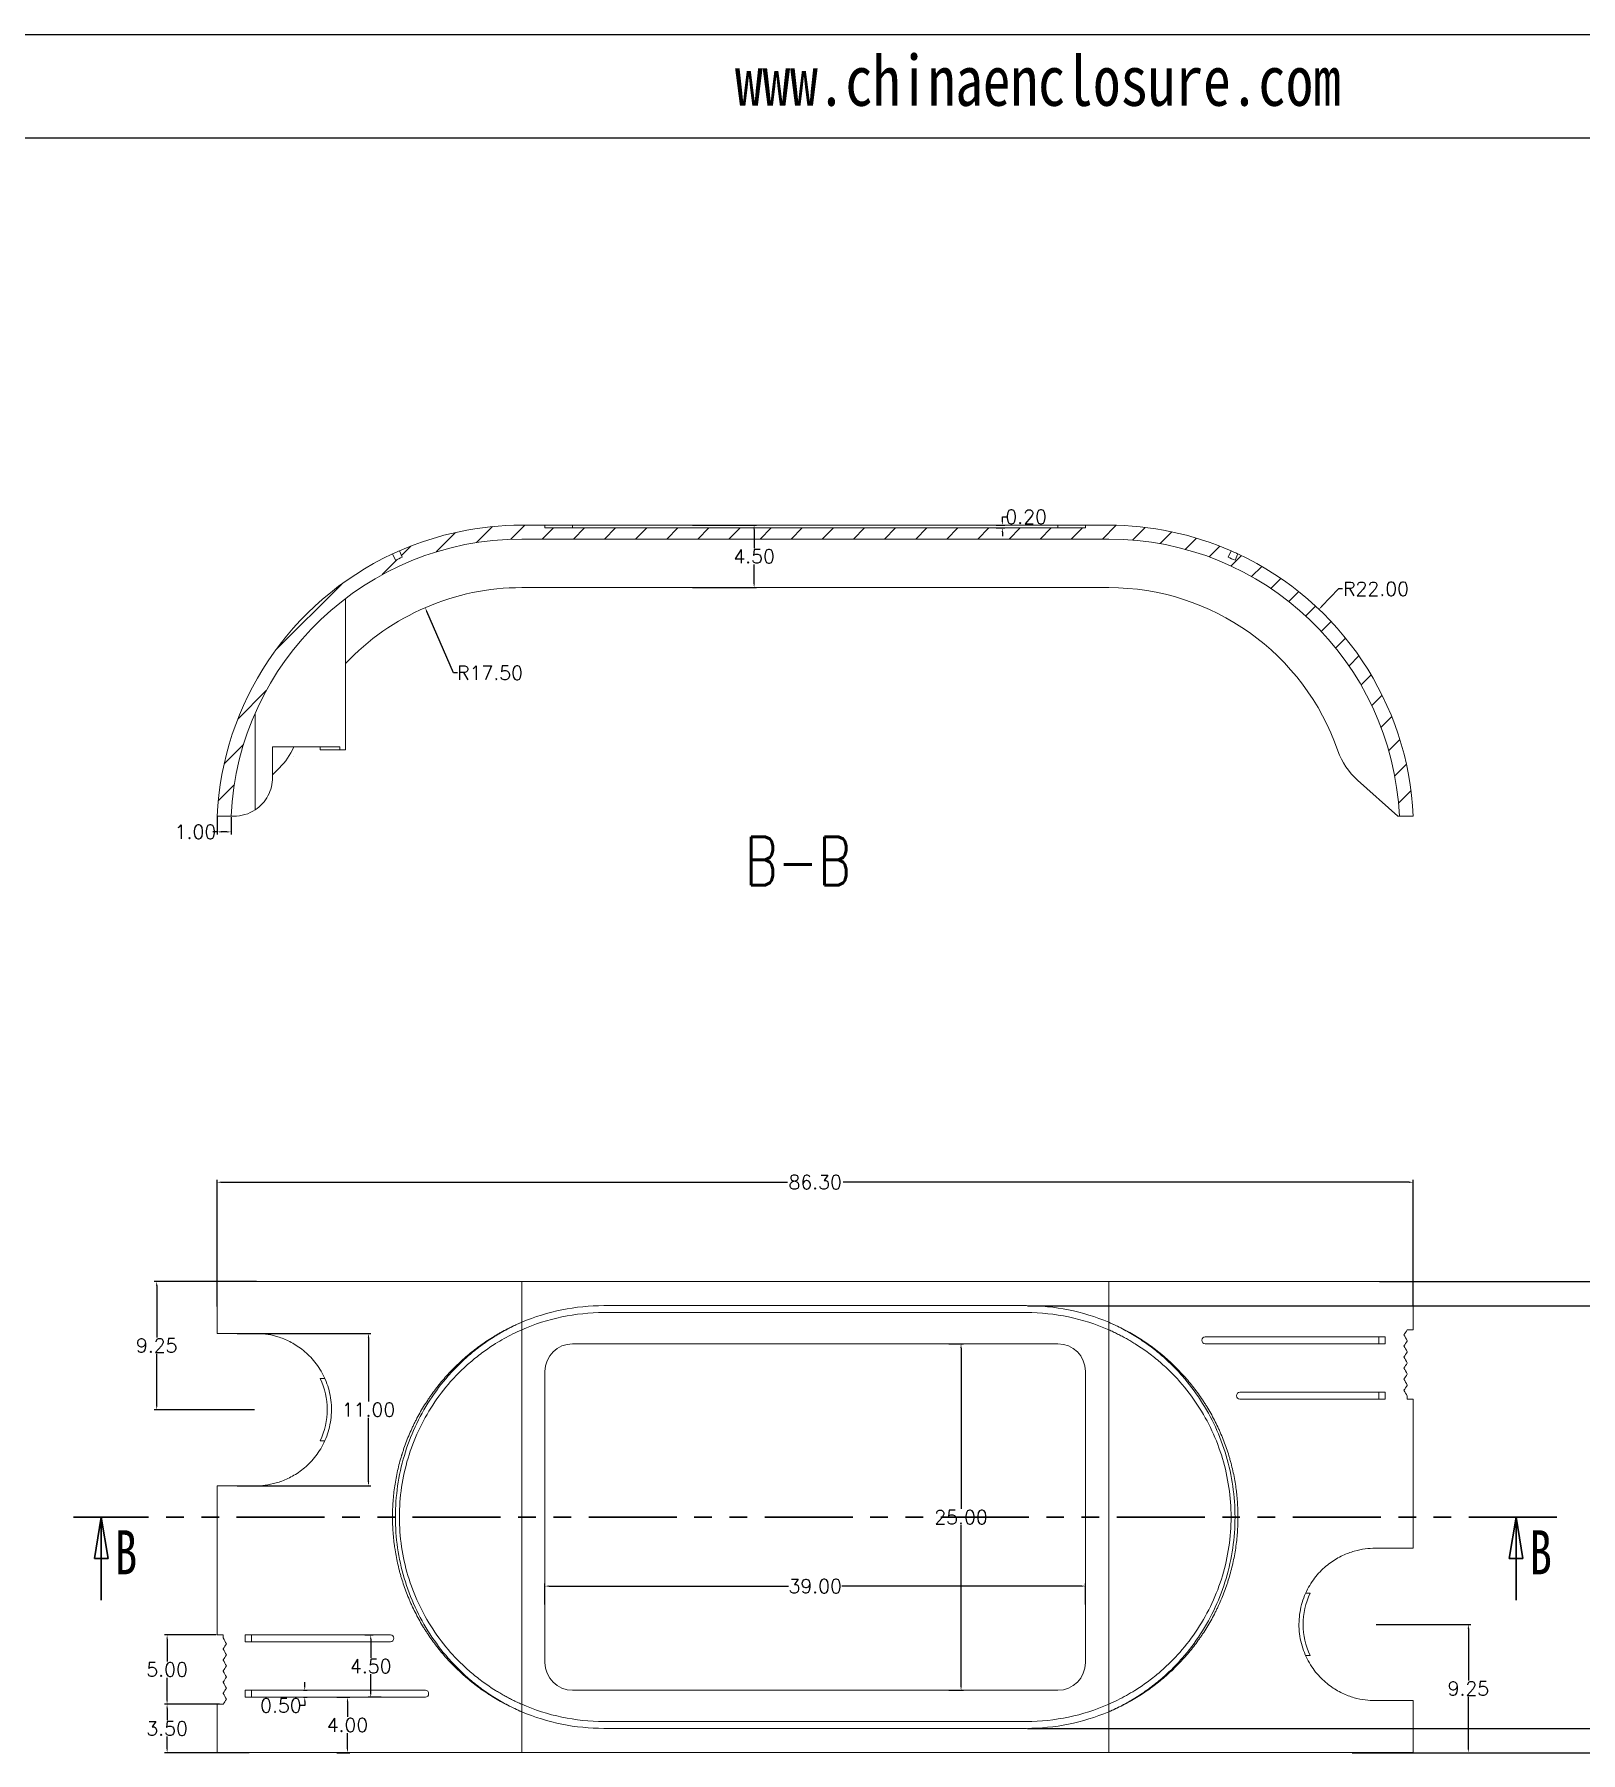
# Model space of a CAD drawing. Header units: inches. Extents: x 2759 to 3735, y 573 to 887.
# Drawn here: x 2870 to 2981.5, y 762.6 to 886.5 of the extents above; entities that cross this region are included whole.
import ezdxf

# ---------------------------------------------------------------- set-up
doc = ezdxf.new("R2010")
doc.units = ezdxf.units.IN
doc.linetypes.add('PHANTOM', pattern=[12.7, 6.35, -1.27, 1.27, -1.27, 1.27, -1.27])
doc.layers.add('文字', color=81, linetype='Continuous')
doc.styles.add('SLDTEXTSTYLE0', font='TXT', dxfattribs={"width": 0.75})
doc.styles.add('SLDTEXTSTYLE3', font='TXT', dxfattribs={"width": 0.75, "bigfont": 'bigfont'})
doc.styles.get("Standard").update_dxf_attribs({"font": 'txt', "bigfont": 'gbcbig.shx'})
doc.styles.add('宋体', font='', dxfattribs={"width": 0.8, "height": 3.5})
doc.styles.get('宋体').set_extended_font_data('SimSun')
doc.dimstyles.new('1.5', dxfattribs={"dimtxt": 1, "dimasz": 0.3, "dimexe": 0.18, "dimexo": 0.0625, "dimgap": 0.09, "dimtad": 0, "dimtih": 1, "dimtoh": 1, "dimzin": 0, "dimdsep": 46, "dimtxsty": 'Standard', "dimcen": 0, "dimadec": 0, "dimazin": 2, "dimtfac": 1, "dimtofl": 0, "dimtmove": 0, "dimatfit": 3, "dimfxl": 1, "dimtolj": 1, "dimtzin": 0, "dimarcsym": 0})

# ---------------------------------------------------------------- blocks, each defined once
blk = doc.blocks.new('_CLOSED')
at = {"color": 0, "linetype": 'ByBlock', "lineweight": -2}
for p, q in [((-1, 0.166667), (0, 0)), ((-1, 0.166667), (-1, -0.166667)), ((0, 0), (-1, -0.166667)), ((0, 0), (-1, 0))]:
    blk.add_line(p, q, dxfattribs=at)
blk = doc.blocks.new('*D190')
at = {"color": 0, "lineweight": -2}
for p, q in [((2883.15, 794.75), (2883.15, 803.9)), ((2883.45, 803.72), (2924.29, 803.72)), ((2969.15, 803.72), (2928.31, 803.72)), ((2969.45, 794.75), (2969.45, 803.9))]:
    blk.add_line(p, q, dxfattribs=at)
at = {"color": 0}
for points in [[(2883.45, 803.77), (2883.45, 803.67), (2883.15, 803.72)], [(2969.15, 803.77), (2969.15, 803.67), (2969.45, 803.72)]]:
    blk.add_solid(points, dxfattribs=at)
at = {"layer": 'Defpoints', "color": 0}
for p in [(2969.45, 803.72), (2883.15, 794.69), (2969.45, 794.69)]:
    blk.add_point(p, dxfattribs=at)
at = {"color": 0, "insert": (2926.3, 803.72), "char_height": 1, "attachment_point": 5}
blk.add_mtext('\\A1;86.30', dxfattribs=at)
blk = doc.blocks.new('*D191')
at = {"color": 0, "lineweight": -2}
for p, q in [((2967.01, 796.56), (2989.74, 796.56)), ((2989.56, 796.26), (2989.56, 781.95)), ((2989.56, 762.86), (2989.56, 780.77)), ((2967.01, 762.56), (2989.74, 762.56))]:
    blk.add_line(p, q, dxfattribs=at)
at = {"color": 0}
for points in [[(2989.51, 796.26), (2989.61, 796.26), (2989.56, 796.56)], [(2989.51, 762.86), (2989.61, 762.86), (2989.56, 762.56)]]:
    blk.add_solid(points, dxfattribs=at)
at = {"layer": 'Defpoints', "color": 0}
for p in [(2966.95, 796.56), (2966.95, 762.56), (2989.56, 762.56)]:
    blk.add_point(p, dxfattribs=at)
at = {"color": 0, "insert": (2989.56, 781.36), "char_height": 1, "attachment_point": 5}
blk.add_mtext('\\A1;34.00', dxfattribs=at)
blk = doc.blocks.new('*D192')
at = {"color": 0, "lineweight": -2}
for p, q in [((2883.09, 766.06), (2879.36, 766.06)), ((2879.54, 765.76), (2879.54, 764.9)), ((2879.54, 762.86), (2879.54, 763.72)), ((2885.47, 762.56), (2879.36, 762.56))]:
    blk.add_line(p, q, dxfattribs=at)
at = {"color": 0}
for points in [[(2879.49, 765.76), (2879.59, 765.76), (2879.54, 766.06)], [(2879.49, 762.86), (2879.59, 762.86), (2879.54, 762.56)]]:
    blk.add_solid(points, dxfattribs=at)
at = {"layer": 'Defpoints', "color": 0}
for p in [(2879.54, 766.06), (2883.15, 766.06), (2885.53, 762.56)]:
    blk.add_point(p, dxfattribs=at)
at = {"color": 0, "insert": (2879.54, 764.31), "char_height": 1, "attachment_point": 5}
blk.add_mtext('\\A1;3.50', dxfattribs=at)
blk = doc.blocks.new('*D193')
at = {"color": 0, "lineweight": -2}
for p, q in [((2883.09, 771.06), (2879.36, 771.06)), ((2879.54, 770.76), (2879.54, 769.15)), ((2879.54, 766.36), (2879.54, 767.97)), ((2883.31, 766.06), (2879.36, 766.06))]:
    blk.add_line(p, q, dxfattribs=at)
at = {"color": 0}
for points in [[(2879.49, 770.76), (2879.59, 770.76), (2879.54, 771.06)], [(2879.49, 766.36), (2879.59, 766.36), (2879.54, 766.06)]]:
    blk.add_solid(points, dxfattribs=at)
at = {"layer": 'Defpoints', "color": 0}
for p in [(2879.54, 771.06), (2883.15, 771.06), (2883.37, 766.06)]:
    blk.add_point(p, dxfattribs=at)
at = {"color": 0, "insert": (2879.54, 768.56), "char_height": 1, "attachment_point": 5}
blk.add_mtext('\\A1;5.00', dxfattribs=at)
blk = doc.blocks.new('*D194')
at = {"color": 0, "lineweight": -2}
for p, q in [((2891.78, 766.56), (2892.73, 766.56)), ((2892.55, 766.26), (2892.55, 765.15)), ((2892.55, 762.86), (2892.55, 763.97)), ((2891.78, 762.56), (2892.73, 762.56))]:
    blk.add_line(p, q, dxfattribs=at)
at = {"color": 0}
for points in [[(2892.5, 766.26), (2892.6, 766.26), (2892.55, 766.56)], [(2892.5, 762.86), (2892.6, 762.86), (2892.55, 762.56)]]:
    blk.add_solid(points, dxfattribs=at)
at = {"layer": 'Defpoints', "color": 0}
for p in [(2891.72, 766.56), (2892.55, 766.56), (2891.72, 762.56)]:
    blk.add_point(p, dxfattribs=at)
at = {"color": 0, "insert": (2892.55, 764.56), "char_height": 1, "attachment_point": 5}
blk.add_mtext('\\A1;4.00', dxfattribs=at)
blk = doc.blocks.new('*D196')
at = {"color": 0, "lineweight": -2}
for p, q in [((2889.47, 767.36), (2889.47, 767.66)), ((2889.38, 767.06), (2889.65, 767.06)), ((2889.38, 766.56), (2889.65, 766.56)), ((2889.47, 766.26), (2889.47, 765.96)), ((2889.47, 765.96), (2889.17, 765.96))]:
    blk.add_line(p, q, dxfattribs=at)
at = {"color": 0}
for points in [[(2889.42, 767.36), (2889.52, 767.36), (2889.47, 767.06)], [(2889.42, 766.26), (2889.52, 766.26), (2889.47, 766.56)]]:
    blk.add_solid(points, dxfattribs=at)
at = {"layer": 'Defpoints', "color": 0}
for p in [(2889.31, 767.06), (2889.31, 766.56), (2889.47, 766.56)]:
    blk.add_point(p, dxfattribs=at)
at = {"color": 0, "insert": (2887.75, 765.96), "char_height": 1, "attachment_point": 5}
blk.add_mtext('\\A1;0.50', dxfattribs=at)
blk = doc.blocks.new('*D197')
at = {"color": 0, "lineweight": -2}
for p, q in [((2893.8, 771.06), (2894.41, 771.06)), ((2894.23, 770.76), (2894.23, 769.4)), ((2894.23, 766.86), (2894.23, 768.22)), ((2894.99, 766.56), (2894.05, 766.56))]:
    blk.add_line(p, q, dxfattribs=at)
at = {"color": 0}
for points in [[(2894.18, 770.76), (2894.28, 770.76), (2894.23, 771.06)], [(2894.18, 766.86), (2894.28, 766.86), (2894.23, 766.56)]]:
    blk.add_solid(points, dxfattribs=at)
at = {"layer": 'Defpoints', "color": 0}
for p in [(2893.74, 771.06), (2894.23, 771.06), (2895.05, 766.56)]:
    blk.add_point(p, dxfattribs=at)
at = {"color": 0, "insert": (2894.23, 768.81), "char_height": 1, "attachment_point": 5}
blk.add_mtext('\\A1;4.50', dxfattribs=at)
blk = doc.blocks.new('*D198')
at = {"color": 0, "lineweight": -2}
for p, q in [((2906.8, 773.25), (2906.8, 774.76)), ((2907.1, 774.58), (2924.38, 774.58)), ((2945.5, 774.58), (2928.22, 774.58)), ((2945.8, 773.25), (2945.8, 774.76))]:
    blk.add_line(p, q, dxfattribs=at)
at = {"color": 0}
for points in [[(2907.1, 774.63), (2907.1, 774.53), (2906.8, 774.58)], [(2945.5, 774.63), (2945.5, 774.53), (2945.8, 774.58)]]:
    blk.add_solid(points, dxfattribs=at)
at = {"layer": 'Defpoints', "color": 0}
for p in [(2945.8, 774.58), (2906.8, 773.19), (2945.8, 773.19)]:
    blk.add_point(p, dxfattribs=at)
at = {"color": 0, "insert": (2926.3, 774.58), "char_height": 1, "attachment_point": 5}
blk.add_mtext('\\A1;39.00', dxfattribs=at)
blk = doc.blocks.new('*D199')
at = {"color": 0, "lineweight": -2}
for p, q in [((2935.94, 792.06), (2937, 792.06)), ((2936.82, 791.76), (2936.82, 780.15)), ((2936.82, 767.36), (2936.82, 778.97)), ((2935.94, 767.06), (2937, 767.06))]:
    blk.add_line(p, q, dxfattribs=at)
at = {"color": 0}
for points in [[(2936.77, 791.76), (2936.87, 791.76), (2936.82, 792.06)], [(2936.77, 767.36), (2936.87, 767.36), (2936.82, 767.06)]]:
    blk.add_solid(points, dxfattribs=at)
at = {"layer": 'Defpoints', "color": 0}
for p in [(2935.88, 792.06), (2936.82, 792.06), (2935.88, 767.06)]:
    blk.add_point(p, dxfattribs=at)
at = {"color": 0, "insert": (2936.82, 779.56), "char_height": 1, "attachment_point": 5}
blk.add_mtext('\\A1;25.00', dxfattribs=at)
blk = doc.blocks.new('*D201')
at = {"color": 0, "lineweight": -2}
for p, q in [((2885.98, 796.56), (2878.61, 796.56)), ((2878.79, 796.26), (2878.79, 792.53)), ((2878.79, 787.61), (2878.79, 791.35)), ((2885.84, 787.31), (2878.61, 787.31))]:
    blk.add_line(p, q, dxfattribs=at)
at = {"color": 0}
for points in [[(2878.74, 796.26), (2878.84, 796.26), (2878.79, 796.56)], [(2878.74, 787.61), (2878.84, 787.61), (2878.79, 787.31)]]:
    blk.add_solid(points, dxfattribs=at)
at = {"layer": 'Defpoints', "color": 0}
for p in [(2886.04, 796.56), (2878.79, 787.31), (2885.9, 787.31)]:
    blk.add_point(p, dxfattribs=at)
at = {"color": 0, "insert": (2878.79, 791.94), "char_height": 1, "attachment_point": 5}
blk.add_mtext('\\A1;9.25', dxfattribs=at)
blk = doc.blocks.new('*D202')
at = {"color": 0, "lineweight": -2}
for p, q in [((2884.59, 792.81), (2894.25, 792.81)), ((2894.07, 792.51), (2894.07, 787.9)), ((2894.07, 782.11), (2894.07, 786.72)), ((2884.59, 781.81), (2894.25, 781.81))]:
    blk.add_line(p, q, dxfattribs=at)
at = {"color": 0}
for points in [[(2894.02, 792.51), (2894.12, 792.51), (2894.07, 792.81)], [(2894.02, 782.11), (2894.12, 782.11), (2894.07, 781.81)]]:
    blk.add_solid(points, dxfattribs=at)
at = {"layer": 'Defpoints', "color": 0}
for p in [(2884.52, 792.81), (2884.52, 781.81), (2894.07, 781.81)]:
    blk.add_point(p, dxfattribs=at)
at = {"color": 0, "insert": (2894.07, 787.31), "char_height": 1, "attachment_point": 5}
blk.add_mtext('\\A1;11.00', dxfattribs=at)
blk = doc.blocks.new('*D204')
at = {"color": 0, "lineweight": -2}
for p, q in [((2964.04, 846.53), (2962.85, 845.28)), ((2964.34, 846.53), (2964.04, 846.53))]:
    blk.add_line(p, q, dxfattribs=at)
at = {"color": 0}
blk.add_solid([(2962.81, 845.31), (2962.89, 845.24), (2962.64, 845.06)], dxfattribs=at)
at = {"layer": 'Defpoints', "color": 0}
for p in [(2962.64, 845.06), (2947.47, 829.13)]:
    blk.add_point(p, dxfattribs=at)
at = {"color": 0, "insert": (2966.76, 846.53), "char_height": 1, "attachment_point": 5}
blk.add_mtext('\\A1;R22.00', dxfattribs=at)
blk = doc.blocks.new('*D205')
at = {"color": 0, "lineweight": -2}
for p, q in [((2939.36, 851.13), (2939.98, 851.13)), ((2939.36, 850.93), (2939.98, 850.93)), ((2939.8, 851.43), (2939.8, 851.73)), ((2939.8, 851.73), (2940.1, 851.73)), ((2939.8, 850.63), (2939.8, 850.33))]:
    blk.add_line(p, q, dxfattribs=at)
at = {"color": 0}
for points in [[(2939.75, 851.43), (2939.85, 851.43), (2939.8, 851.13)], [(2939.75, 850.63), (2939.85, 850.63), (2939.8, 850.93)]]:
    blk.add_solid(points, dxfattribs=at)
at = {"layer": 'Defpoints', "color": 0}
for p in [(2939.3, 851.13), (2939.3, 850.93), (2939.8, 851.13)]:
    blk.add_point(p, dxfattribs=at)
at = {"color": 0, "insert": (2941.52, 851.73), "char_height": 1, "attachment_point": 5}
blk.add_mtext('\\A1;0.20', dxfattribs=at)
blk = doc.blocks.new('*D206')
at = {"color": 0, "lineweight": -2}
for p, q in [((2900.2, 840.48), (2898.28, 844.9)), ((2900.5, 840.48), (2900.2, 840.48))]:
    blk.add_line(p, q, dxfattribs=at)
at = {"color": 0}
blk.add_solid([(2898.32, 844.92), (2898.23, 844.88), (2898.16, 845.18)], dxfattribs=at)
at = {"layer": 'Defpoints', "color": 0}
for p in [(2898.16, 845.18), (2905.13, 829.13)]:
    blk.add_point(p, dxfattribs=at)
at = {"color": 0, "insert": (2902.84, 840.48), "char_height": 1, "attachment_point": 5}
blk.add_mtext('\\A1;R17.50', dxfattribs=at)
blk = doc.blocks.new('*D207')
at = {"color": 0, "lineweight": -2}
for p, q in [((2917.45, 851.13), (2922.07, 851.13)), ((2921.89, 850.83), (2921.89, 849.47)), ((2921.89, 846.93), (2921.89, 848.29)), ((2917.45, 846.63), (2922.07, 846.63))]:
    blk.add_line(p, q, dxfattribs=at)
at = {"color": 0}
for points in [[(2921.84, 850.83), (2921.94, 850.83), (2921.89, 851.13)], [(2921.84, 846.93), (2921.94, 846.93), (2921.89, 846.63)]]:
    blk.add_solid(points, dxfattribs=at)
at = {"layer": 'Defpoints', "color": 0}
for p in [(2917.39, 851.13), (2917.39, 846.63), (2921.89, 846.63)]:
    blk.add_point(p, dxfattribs=at)
at = {"color": 0, "insert": (2921.89, 848.88), "char_height": 1, "attachment_point": 5}
blk.add_mtext('\\A1;4.50', dxfattribs=at)
blk = doc.blocks.new('*D208')
at = {"color": 0, "lineweight": -2}
for p, q in [((2883.15, 830.11), (2883.15, 828.82)), ((2884.15, 830.06), (2884.15, 828.82)), ((2883.15, 829), (2882.85, 829)), ((2883.85, 829), (2883.45, 829))]:
    blk.add_line(p, q, dxfattribs=at)
at = {"color": 0}
for points in [[(2883.45, 829.05), (2883.45, 828.95), (2883.15, 829)], [(2883.85, 829.05), (2883.85, 828.95), (2884.15, 829)]]:
    blk.add_solid(points, dxfattribs=at)
at = {"layer": 'Defpoints', "color": 0}
for p in [(2883.15, 830.18), (2884.15, 830.13), (2883.15, 829)]:
    blk.add_point(p, dxfattribs=at)
at = {"color": 0, "insert": (2881.59, 829), "char_height": 1, "attachment_point": 5}
blk.add_mtext('\\A1;1.00', dxfattribs=at)
blk = doc.blocks.new('*D214')
at = {"color": 0, "lineweight": -2}
for p, q in [((2966.76, 771.81), (2973.6, 771.81)), ((2973.42, 771.51), (2973.42, 767.78)), ((2973.42, 762.86), (2973.42, 766.6)), ((2965.03, 762.56), (2973.6, 762.56))]:
    blk.add_line(p, q, dxfattribs=at)
at = {"color": 0}
for points in [[(2973.37, 771.51), (2973.47, 771.51), (2973.42, 771.81)], [(2973.37, 762.86), (2973.47, 762.86), (2973.42, 762.56)]]:
    blk.add_solid(points, dxfattribs=at)
at = {"layer": 'Defpoints', "color": 0}
for p in [(2966.7, 771.81), (2973.42, 771.81), (2964.97, 762.56)]:
    blk.add_point(p, dxfattribs=at)
at = {"color": 0, "insert": (2973.42, 767.19), "char_height": 1, "attachment_point": 5}
blk.add_mtext('\\A1;9.25', dxfattribs=at)
blk = doc.blocks.new('*D217')
at = {"color": 0, "lineweight": -2}
for p, q in [((2941.61, 794.81), (2986.01, 794.81)), ((2985.83, 794.51), (2985.83, 780.15)), ((2985.83, 764.61), (2985.83, 778.97)), ((2941.61, 764.31), (2986.01, 764.31))]:
    blk.add_line(p, q, dxfattribs=at)
at = {"color": 0}
for points in [[(2985.78, 794.51), (2985.88, 794.51), (2985.83, 794.81)], [(2985.78, 764.61), (2985.88, 764.61), (2985.83, 764.31)]]:
    blk.add_solid(points, dxfattribs=at)
at = {"layer": 'Defpoints', "color": 0}
for p in [(2941.55, 794.81), (2985.83, 794.81), (2941.55, 764.31)]:
    blk.add_point(p, dxfattribs=at)
at = {"color": 0, "insert": (2985.83, 779.56), "char_height": 1, "attachment_point": 5}
blk.add_mtext('\\A1;30.50', dxfattribs=at)

msp = doc.modelspace()

# ---------------------------------------------------------------- hatches: boundary and pattern name
at = {"linetype": 'Continuous', "lineweight": 0}
h = msp.add_hatch(dxfattribs=at)
h.set_pattern_fill('ANSI31', color=4, scale=0.5, style=0)
edge = h.paths.add_edge_path(flags=0)
edge.add_arc((2905.126, 829.127), 22, 115.08526, 177.39475)
edge.add_line((2883.149, 830.127), (2884.15, 830.127))
edge.add_arc((2905.126, 829.127), 21, 90, 177.2706, ccw=False)
edge.add_line((2905.126, 850.127), (2947.472, 850.127))
edge.add_arc((2947.472, 829.127), 21, 2.7294, 90, ccw=False)
edge.add_line((2968.448, 830.127), (2969.449, 830.127))
edge.add_arc((2947.472, 829.127), 22, 2.60525, 64.91474)
edge.add_line((2956.799, 849.052), (2956.587, 848.6))
edge.add_arc((2947.472, 829.127), 21.5, 64.91474, 66.34433)
edge.add_line((2956.099, 848.821), (2956.299, 849.279))
edge.add_arc((2947.472, 829.127), 22, 66.34433, 90)
edge.add_line((2947.472, 851.127), (2945.799, 851.127))
edge.add_line((2945.799, 851.127), (2945.799, 850.927))
edge.add_line((2945.799, 850.927), (2906.799, 850.927))
edge.add_line((2906.799, 850.927), (2906.799, 851.127))
edge.add_line((2906.799, 851.127), (2905.126, 851.127))
edge.add_arc((2905.126, 829.127), 22, 90, 113.65567)
edge.add_line((2896.299, 849.279), (2896.5, 848.821))
edge.add_arc((2905.126, 829.127), 21.5, 113.65567, 115.08526)
edge.add_line((2896.011, 848.6), (2895.799, 849.052))

# ---------------------------------------------------------------- linework, layer by layer
for p, q in [((2758.545, 886.544), (3202.047, 886.544)), ((2770.021, 879.078), (3194.581, 879.078))]:
    msp.add_line(p, q)
at = {"color": 7, "linetype": 'Continuous', "lineweight": 15}
for p, q in [((2906.799, 851.127), (2905.126, 851.127)), ((2906.799, 850.927), (2906.799, 851.127)), ((2908.799, 851.127), (2906.799, 851.127)), ((2906.799, 850.927), (2945.799, 850.927)), ((2908.799, 850.927), (2908.799, 851.127)), ((2943.799, 851.127), (2908.799, 851.127)), ((2943.799, 850.927), (2943.799, 851.127)), ((2945.799, 851.127), (2943.799, 851.127)), ((2945.799, 851.127), (2945.799, 850.927)), ((2947.472, 851.127), (2945.799, 851.127)), ((2896.299, 849.279), (2896.5, 848.821)), ((2947.472, 850.127), (2905.126, 850.127)), ((2956.099, 848.821), (2956.299, 849.279)), ((2896.011, 848.6), (2895.799, 849.052)), ((2956.799, 849.052), (2956.587, 848.6)), ((2892.399, 834.927), (2892.399, 845.819)), ((2905.126, 846.627), (2947.472, 846.627)), ((2885.899, 830.596), (2885.899, 837.572)), ((2887.149, 835.127), (2891.997, 835.127)), ((2887.149, 835.127), (2887.149, 832.927)), ((2890.587, 835.127), (2890.587, 834.927)), ((2891.997, 834.927), (2890.587, 834.927)), ((2891.997, 835.127), (2891.997, 834.927)), ((2892.399, 834.927), (2891.997, 834.927)), ((2887.149, 833.122), (2887.64, 833.612)), ((2965.411, 832.742), (2968.343, 830.127)), ((2884.15, 830.127), (2883.149, 830.127)), ((2884.349, 830.127), (2884.15, 830.127)), ((2968.343, 830.127), (2968.448, 830.127)), ((2969.449, 830.127), (2968.448, 830.127)), ((2883.149, 796.565), (2883.149, 792.815)), ((2883.149, 796.565), (2905.126, 796.565)), ((2905.126, 796.565), (2905.126, 793.617)), ((2947.472, 796.565), (2905.126, 796.565)), ((2947.472, 793.617), (2947.472, 796.565)), ((2947.472, 796.565), (2969.449, 796.565)), ((2969.449, 793.065), (2969.449, 796.565)), ((2911.049, 794.815), (2941.549, 794.815)), ((2905.126, 793.617), (2905.126, 793.073)), ((2911.049, 794.315), (2941.549, 794.315)), ((2947.472, 793.073), (2947.472, 793.617)), ((2885.899, 792.815), (2883.149, 792.815)), ((2905.126, 793.073), (2905.126, 766.056)), ((2947.472, 766.056), (2947.472, 793.073)), ((2967.419, 792.565), (2954.428, 792.565)), ((2966.965, 792.065), (2966.965, 792.565)), ((2967.419, 792.065), (2967.419, 792.565)), ((2969.449, 793.065), (2969.007, 793.065)), ((2969.007, 792.289), (2969.007, 792.265)), ((2943.799, 792.065), (2908.799, 792.065)), ((2967.419, 792.065), (2954.428, 792.065)), ((2969.007, 791.489), (2969.007, 791.465)), ((2906.799, 790.065), (2906.799, 769.065)), ((2945.799, 769.065), (2945.799, 790.065)), ((2969.007, 790.689), (2969.007, 790.665)), ((2969.007, 789.889), (2969.007, 789.865)), ((2890.587, 789.565), (2890.918, 789.565)), ((2967.419, 788.565), (2956.931, 788.565)), ((2966.965, 788.065), (2966.965, 788.565)), ((2967.419, 788.065), (2967.419, 788.565)), ((2969.007, 789.089), (2969.007, 789.065)), ((2967.419, 788.065), (2956.931, 788.065)), ((2969.007, 788.289), (2969.007, 788.065)), ((2969.007, 788.065), (2969.449, 788.065)), ((2969.449, 777.315), (2969.449, 788.065)), ((2890.918, 785.065), (2890.587, 785.065)), ((2883.149, 781.815), (2883.149, 771.065)), ((2883.149, 781.815), (2885.899, 781.815)), ((2969.449, 777.315), (2966.699, 777.315)), ((2961.681, 774.065), (2962.011, 774.065)), ((2883.592, 771.065), (2883.149, 771.065)), ((2883.592, 770.84), (2883.592, 771.065)), ((2883.592, 770.04), (2883.592, 770.065)), ((2885.18, 771.065), (2895.668, 771.065)), ((2885.18, 771.065), (2885.18, 770.565)), ((2885.18, 770.565), (2895.668, 770.565)), ((2885.633, 771.065), (2885.633, 770.565)), ((2883.592, 769.24), (2883.592, 769.265)), ((2962.011, 769.565), (2961.681, 769.565)), ((2883.592, 768.44), (2883.592, 768.465)), ((2883.592, 767.64), (2883.592, 767.665)), ((2883.592, 766.84), (2883.592, 766.865)), ((2885.18, 767.065), (2898.171, 767.065)), ((2885.18, 767.065), (2885.18, 766.565)), ((2885.18, 766.565), (2898.171, 766.565)), ((2885.633, 767.065), (2885.633, 766.565)), ((2908.799, 767.065), (2943.799, 767.065)), ((2966.699, 766.315), (2969.449, 766.315)), ((2969.449, 762.565), (2969.449, 766.315)), ((2883.149, 766.065), (2883.149, 762.565)), ((2883.149, 766.065), (2883.592, 766.065)), ((2905.126, 766.056), (2905.126, 765.512)), ((2905.126, 765.512), (2905.126, 762.565)), ((2947.472, 765.512), (2947.472, 766.056)), ((2947.472, 762.565), (2947.472, 765.512)), ((2941.549, 764.815), (2911.049, 764.815)), ((2941.549, 764.315), (2911.049, 764.315)), ((2905.126, 762.565), (2883.149, 762.565)), ((2905.126, 762.565), (2947.472, 762.565)), ((2969.449, 762.565), (2947.472, 762.565))]:
    msp.add_line(p, q, dxfattribs=at)
at = {"color": 1, "linetype": 'PHANTOM', "lineweight": 30}
msp.add_line((2979.805, 779.565), (2872.793, 779.565), dxfattribs=at)
at = {"color": 7, "linetype": 'Continuous', "lineweight": 30}
for p, q in [((2874.793, 773.565), (2874.793, 779.565)), ((2976.861, 773.565), (2976.861, 779.565))]:
    msp.add_line(p, q, dxfattribs=at)
at = {"color": 7, "linetype": 'Continuous', "lineweight": 15}
for centre, radius, start, end in [((2905.126, 829.127), 22, 90, 113.65567), ((2947.472, 829.127), 22, 66.34433, 90), ((2905.126, 829.127), 21, 90, 177.2706), ((2947.472, 829.127), 21, 2.7294, 90), ((2905.126, 829.127), 22, 115.08526, 177.39475), ((2905.126, 829.127), 21.5, 113.65567, 115.08526), ((2947.472, 829.127), 21.5, 64.91474, 66.34433), ((2947.472, 829.127), 22, 2.60525, 64.91474), ((2905.126, 829.127), 17.5, 90, 136.65819), ((2947.472, 829.127), 17.5, 19.05685, 90), ((2884.105, 837.148), 5, 315, 336.16441), ((2968.739, 836.474), 5, 199.05685, 228.27583), ((2884.349, 832.927), 2.8, 270, 303.61237), ((2911.049, 779.565), 15.25, 90, 112.85351), ((2941.549, 779.565), 15.25, 67.14649, 90), ((2911.049, 779.565), 14.75, 90, 113.67459), ((2941.549, 779.565), 14.75, 66.32541, 90), ((2908.799, 790.065), 2, 90, 180), ((2943.799, 790.065), 2, 0, 90), ((2885.899, 787.315), 5.2, 334.36146, 25.63854), ((2966.699, 771.815), 5.2, 154.36146, 205.63854), ((2908.799, 769.065), 2, 180, 270), ((2943.799, 769.065), 2, 270, 0), ((2911.049, 779.565), 14.75, 246.32541, 270), ((2911.049, 779.565), 15.25, 247.14649, 270), ((2941.549, 779.565), 14.75, 270, 293.67459), ((2941.549, 779.565), 15.25, 270, 292.85351)]:
    msp.add_arc(centre, radius, start, end, dxfattribs=at)
for centre, ratio, start_param, end_param in [((2947.472, 794.661), 0.3547326, 6.0308505, 6.077186), ((2947.472, 790.368), 0.4268134, 0.2059993, 0.2523348), ((2947.472, 793.861), 0.3547326, 6.0308505, 6.077186), ((2947.472, 789.568), 0.4268134, 0.2059993, 0.2523348), ((2947.472, 793.061), 0.3547326, 6.0308505, 6.077186), ((2947.472, 788.768), 0.4268134, 0.2059993, 0.2523348), ((2947.472, 792.261), 0.3547326, 6.0308505, 6.077186), ((2947.472, 787.968), 0.4268134, 0.2059993, 0.2523348), ((2947.472, 791.461), 0.3547326, 6.0308505, 6.077186), ((2947.472, 787.168), 0.4268134, 0.2059993, 0.2523348), ((2947.472, 790.661), 0.3547326, 6.0308505, 6.077186), ((2947.472, 786.368), 0.4268134, 0.2059993, 0.2523348), ((2905.126, 772.761), 0.4268134, 3.347592, 3.3939274), ((2905.126, 768.468), 0.3547326, 2.8892579, 2.9355933), ((2905.126, 771.961), 0.4268134, 3.347592, 3.3939274), ((2905.126, 767.668), 0.3547326, 2.8892579, 2.9355933), ((2905.126, 771.161), 0.4268134, 3.347592, 3.3939274), ((2905.126, 766.868), 0.3547326, 2.8892579, 2.9355933), ((2905.126, 770.361), 0.4268134, 3.347592, 3.3939274), ((2905.126, 766.068), 0.3547326, 2.8892579, 2.9355933), ((2905.126, 769.561), 0.4268134, 3.347592, 3.3939274), ((2905.126, 765.268), 0.3547326, 2.8892579, 2.9355933), ((2905.126, 768.761), 0.4268134, 3.347592, 3.3939274), ((2905.126, 764.468), 0.3547326, 2.8892579, 2.9355933)]:
    msp.add_ellipse(centre, major_axis=(22, 0), ratio=ratio, start_param=start_param, end_param=end_param, dxfattribs=at)
for points, knots in [([(2896.3, 849.278), (2896.227, 849.246), (2896.025, 849.158), (2895.854, 849.077), (2895.799, 849.052), (2895.799, 849.052), (2895.799, 849.052)], [0, 0, 0, 0, 0.2214203, 0.6100859, 0.9972893, 1, 1, 1, 1]), ([(2956.799, 849.052), (2956.784, 849.059), (2956.753, 849.074), (2956.573, 849.158), (2956.372, 849.246), (2956.299, 849.278)], [0, 0, 0, 0, 0.3878845, 0.776006, 1, 1, 1, 1]), ([(2885.899, 830.596), (2886.093, 830.724), (2886.266, 830.873), (2886.574, 831.212), (2886.709, 831.403), (2886.925, 831.805), (2887.009, 832.022), (2887.121, 832.468), (2887.149, 832.695), (2887.149, 832.927)], [0, 0, 0, 0, 0.25, 0.25, 0.5, 0.5, 0.75, 0.75, 1, 1, 1, 1]), ([(2905.126, 765.512), (2904.433, 765.804), (2903.761, 766.148), (2903.073, 766.567), (2903.034, 766.59), (2902.956, 766.639), (2902.916, 766.664), (2902.799, 766.738), (2902.721, 766.789), (2902.49, 766.942), (2902.337, 767.047), (2901.884, 767.37), (2901.59, 767.597), (2900.731, 768.31), (2900.196, 768.826), (2899.574, 769.519), (2899.453, 769.659), (2899.216, 769.943), (2899.101, 770.086), (2898.762, 770.524), (2898.547, 770.824), (2898.293, 771.208), (2898.241, 771.287), (2898.141, 771.444), (2898.092, 771.522), (2897.946, 771.76), (2897.852, 771.92), (2897.58, 772.403), (2897.411, 772.732), (2897.234, 773.107), (2897.214, 773.15), (2897.175, 773.235), (2897.155, 773.278), (2897.098, 773.406), (2897.06, 773.491), (2896.951, 773.748), (2896.881, 773.921), (2896.681, 774.441), (2896.561, 774.791), (2896.44, 775.19), (2896.427, 775.235), (2896.4, 775.326), (2896.387, 775.371), (2896.349, 775.506), (2896.324, 775.597), (2896.253, 775.868), (2896.208, 776.05), (2896.086, 776.597), (2896.018, 776.963), (2895.95, 777.424), (2895.937, 777.518), (2895.913, 777.705), (2895.902, 777.798), (2895.871, 778.078), (2895.854, 778.265), (2895.813, 778.825), (2895.799, 779.2), (2895.799, 779.763), (2895.803, 779.948), (2895.817, 780.321), (2895.827, 780.507), (2895.869, 781.065), (2895.91, 781.437), (2895.993, 781.993), (2896.023, 782.176), (2896.092, 782.544), (2896.13, 782.727), (2896.253, 783.275), (2896.349, 783.638), (2896.465, 784.022), (2896.472, 784.043), (2896.485, 784.087), (2896.492, 784.109), (2896.513, 784.175), (2896.527, 784.219), (2896.569, 784.35), (2896.598, 784.437), (2896.688, 784.699), (2896.751, 784.872), (2896.95, 785.388), (2897.096, 785.729), (2897.294, 786.151), (2897.334, 786.233), (2897.416, 786.399), (2897.458, 786.481), (2897.585, 786.728), (2897.673, 786.891), (2897.946, 787.375), (2898.14, 787.692), (2898.373, 788.043), (2898.398, 788.08), (2898.45, 788.157), (2898.476, 788.195), (2898.555, 788.308), (2898.608, 788.384), (2898.769, 788.608), (2898.879, 788.756), (2899.217, 789.193), (2899.454, 789.476), (2899.825, 789.89), (2899.953, 790.027), (2900.211, 790.294), (2900.342, 790.426), (2900.744, 790.812), (2901.022, 791.06), (2901.595, 791.536), (2901.891, 791.764), (2902.497, 792.196), (2902.807, 792.401), (2903.165, 792.618), (2903.206, 792.643), (2903.286, 792.691), (2903.327, 792.715), (2903.449, 792.786), (2903.53, 792.832), (2903.776, 792.97), (2903.942, 793.058), (2904.442, 793.314), (2904.782, 793.472), (2905.126, 793.617)], [0, 0, 0, 0, 0.0625, 0.0625, 0.0664062, 0.0664062, 0.0703125, 0.0703125, 0.078125, 0.078125, 0.09375, 0.09375, 0.125, 0.125, 0.1875, 0.1875, 0.203125, 0.203125, 0.21875, 0.21875, 0.25, 0.25, 0.2578125, 0.2578125, 0.265625, 0.265625, 0.28125, 0.28125, 0.3125, 0.3125, 0.3164062, 0.3164062, 0.3203125, 0.3203125, 0.328125, 0.328125, 0.34375, 0.34375, 0.375, 0.375, 0.3789062, 0.3789062, 0.3828125, 0.3828125, 0.390625, 0.390625, 0.40625, 0.40625, 0.4375, 0.4375, 0.4453125, 0.4453125, 0.453125, 0.453125, 0.46875, 0.46875, 0.5, 0.5, 0.515625, 0.515625, 0.53125, 0.53125, 0.5625, 0.5625, 0.578125, 0.578125, 0.59375, 0.59375, 0.625, 0.625, 0.6269531, 0.6269531, 0.6289062, 0.6289062, 0.6328125, 0.6328125, 0.640625, 0.640625, 0.65625, 0.65625, 0.6875, 0.6875, 0.6953125, 0.6953125, 0.703125, 0.703125, 0.71875, 0.71875, 0.75, 0.75, 0.7539062, 0.7539062, 0.7578125, 0.7578125, 0.765625, 0.765625, 0.78125, 0.78125, 0.8125, 0.8125, 0.828125, 0.828125, 0.84375, 0.84375, 0.875, 0.875, 0.90625, 0.90625, 0.9375, 0.9375, 0.9414062, 0.9414062, 0.9453125, 0.9453125, 0.953125, 0.953125, 0.96875, 0.96875, 1, 1, 1, 1]), ([(2905.126, 793.617), (2905.014, 793.568), (2904.79, 793.47), (2904.459, 793.311), (2904.131, 793.145), (2903.806, 792.97), (2903.486, 792.787), (2902.962, 792.469), (2902.25, 791.989), (2901.385, 791.307), (2900.571, 790.563), (2899.564, 789.495), (2898.454, 788.028), (2897.388, 786.094), (2896.603, 784.009), (2896.121, 781.822), (2895.957, 779.572), (2896.118, 777.323), (2896.6, 775.129), (2897.384, 773.043), (2898.451, 771.105), (2899.561, 769.638), (2900.568, 768.57), (2901.38, 767.826), (2902.242, 767.145), (2903.003, 766.631), (2903.636, 766.253), (2904.124, 765.986), (2904.62, 765.737), (2904.958, 765.587), (2905.126, 765.512)], [0, 0, 0, 0, 0.0102762, 0.0205615, 0.0308625, 0.0411852, 0.0515361, 0.0619211, 0.0927833, 0.1238538, 0.1550224, 0.186313, 0.2486204, 0.3114462, 0.3739072, 0.4370115, 0.4997094, 0.5626906, 0.6256418, 0.6884687, 0.751193, 0.8135581, 0.8448336, 0.8759876, 0.9069512, 0.937708, 0.9533663, 0.9689534, 0.9844908, 1, 1, 1, 1]), ([(2947.472, 793.617), (2948.166, 793.325), (2948.838, 792.982), (2949.526, 792.562), (2949.564, 792.539), (2949.643, 792.49), (2949.682, 792.465), (2949.799, 792.391), (2949.877, 792.34), (2950.109, 792.187), (2950.262, 792.082), (2950.714, 791.759), (2951.008, 791.532), (2951.867, 790.819), (2952.403, 790.303), (2953.025, 789.61), (2953.145, 789.471), (2953.382, 789.187), (2953.498, 789.043), (2953.836, 788.605), (2954.051, 788.306), (2954.306, 787.921), (2954.357, 787.842), (2954.457, 787.685), (2954.507, 787.607), (2954.652, 787.369), (2954.746, 787.209), (2955.018, 786.726), (2955.188, 786.397), (2955.365, 786.022), (2955.385, 785.979), (2955.424, 785.894), (2955.443, 785.851), (2955.501, 785.723), (2955.538, 785.638), (2955.648, 785.381), (2955.718, 785.208), (2955.918, 784.688), (2956.038, 784.338), (2956.158, 783.939), (2956.172, 783.894), (2956.198, 783.803), (2956.211, 783.758), (2956.25, 783.623), (2956.274, 783.532), (2956.346, 783.261), (2956.39, 783.079), (2956.512, 782.532), (2956.58, 782.166), (2956.649, 781.705), (2956.662, 781.611), (2956.686, 781.424), (2956.697, 781.331), (2956.728, 781.051), (2956.745, 780.864), (2956.786, 780.304), (2956.799, 779.929), (2956.799, 779.367), (2956.796, 779.181), (2956.782, 778.808), (2956.771, 778.622), (2956.73, 778.064), (2956.689, 777.692), (2956.606, 777.136), (2956.575, 776.953), (2956.507, 776.585), (2956.469, 776.402), (2956.346, 775.854), (2956.25, 775.491), (2956.133, 775.107), (2956.127, 775.086), (2956.113, 775.042), (2956.106, 775.02), (2956.086, 774.954), (2956.072, 774.91), (2956.029, 774.779), (2956, 774.692), (2955.91, 774.431), (2955.847, 774.257), (2955.648, 773.741), (2955.503, 773.4), (2955.304, 772.979), (2955.264, 772.896), (2955.182, 772.73), (2955.141, 772.648), (2955.013, 772.401), (2954.925, 772.238), (2954.652, 771.754), (2954.458, 771.437), (2954.225, 771.086), (2954.2, 771.049), (2954.148, 770.972), (2954.122, 770.934), (2954.044, 770.821), (2953.991, 770.745), (2953.83, 770.521), (2953.72, 770.374), (2953.381, 769.936), (2953.145, 769.653), (2952.773, 769.239), (2952.646, 769.102), (2952.388, 768.835), (2952.256, 768.703), (2951.854, 768.317), (2951.577, 768.069), (2951.003, 767.593), (2950.707, 767.365), (2950.102, 766.933), (2949.791, 766.728), (2949.434, 766.511), (2949.393, 766.486), (2949.312, 766.438), (2949.272, 766.414), (2949.15, 766.343), (2949.068, 766.297), (2948.822, 766.159), (2948.657, 766.071), (2948.156, 765.815), (2947.817, 765.657), (2947.472, 765.512)], [0, 0, 0, 0, 0.0625, 0.0625, 0.0664062, 0.0664062, 0.0703125, 0.0703125, 0.078125, 0.078125, 0.09375, 0.09375, 0.125, 0.125, 0.1875, 0.1875, 0.203125, 0.203125, 0.21875, 0.21875, 0.25, 0.25, 0.2578125, 0.2578125, 0.265625, 0.265625, 0.28125, 0.28125, 0.3125, 0.3125, 0.3164062, 0.3164062, 0.3203125, 0.3203125, 0.328125, 0.328125, 0.34375, 0.34375, 0.375, 0.375, 0.3789062, 0.3789062, 0.3828125, 0.3828125, 0.390625, 0.390625, 0.40625, 0.40625, 0.4375, 0.4375, 0.4453125, 0.4453125, 0.453125, 0.453125, 0.46875, 0.46875, 0.5, 0.5, 0.515625, 0.515625, 0.53125, 0.53125, 0.5625, 0.5625, 0.578125, 0.578125, 0.59375, 0.59375, 0.625, 0.625, 0.6269531, 0.6269531, 0.6289062, 0.6289062, 0.6328125, 0.6328125, 0.640625, 0.640625, 0.65625, 0.65625, 0.6875, 0.6875, 0.6953125, 0.6953125, 0.703125, 0.703125, 0.71875, 0.71875, 0.75, 0.75, 0.7539062, 0.7539062, 0.7578125, 0.7578125, 0.765625, 0.765625, 0.78125, 0.78125, 0.8125, 0.8125, 0.828125, 0.828125, 0.84375, 0.84375, 0.875, 0.875, 0.90625, 0.90625, 0.9375, 0.9375, 0.9414062, 0.9414062, 0.9453125, 0.9453125, 0.953125, 0.953125, 0.96875, 0.96875, 1, 1, 1, 1]), ([(2947.472, 765.512), (2947.584, 765.561), (2947.808, 765.659), (2948.14, 765.818), (2948.468, 765.984), (2948.792, 766.159), (2949.113, 766.342), (2949.637, 766.66), (2950.348, 767.14), (2951.213, 767.822), (2952.027, 768.566), (2953.034, 769.634), (2954.145, 771.101), (2955.21, 773.035), (2955.996, 775.12), (2956.478, 777.307), (2956.641, 779.557), (2956.48, 781.806), (2955.999, 784), (2955.214, 786.086), (2954.147, 788.024), (2953.038, 789.491), (2952.031, 790.559), (2951.218, 791.303), (2950.356, 791.984), (2949.595, 792.498), (2948.963, 792.876), (2948.475, 793.143), (2947.979, 793.392), (2947.641, 793.542), (2947.472, 793.617)], [0, 0, 0, 0, 0.0102762, 0.0205615, 0.0308625, 0.0411852, 0.0515361, 0.0619211, 0.0927833, 0.1238538, 0.1550224, 0.186313, 0.2486204, 0.3114462, 0.3739072, 0.4370115, 0.4997094, 0.5626906, 0.6256418, 0.6884687, 0.751193, 0.8135581, 0.8448336, 0.8759876, 0.9069512, 0.937708, 0.9533663, 0.9689534, 0.9844908, 1, 1, 1, 1]), ([(2885.899, 781.815), (2886.359, 781.815), (2886.864, 781.87), (2887.681, 782.104), (2887.964, 782.207), (2888.399, 782.413), (2888.547, 782.491), (2888.84, 782.664), (2888.986, 782.759), (2889.276, 782.97), (2889.42, 783.085), (2889.704, 783.338), (2889.844, 783.477), (2890.245, 783.92), (2890.49, 784.254), (2890.808, 784.825), (2890.907, 785.029), (2891.078, 785.448), (2891.151, 785.664), (2891.271, 786.112), (2891.318, 786.345), (2891.381, 786.814), (2891.398, 787.049), (2891.4, 787.521), (2891.386, 787.761), (2891.327, 788.232), (2891.283, 788.462), (2891.168, 788.911), (2891.095, 789.132), (2890.927, 789.556), (2890.832, 789.757), (2890.517, 790.333), (2890.267, 790.681), (2889.867, 791.129), (2889.728, 791.267), (2889.444, 791.524), (2889.299, 791.642), (2888.863, 791.962), (2888.57, 792.133), (2887.989, 792.412), (2887.7, 792.519), (2886.871, 792.759), (2886.361, 792.815), (2885.899, 792.815)], [0, 0, 0, 0, 0.125, 0.125, 0.1875, 0.1875, 0.21875, 0.21875, 0.25, 0.25, 0.28125, 0.28125, 0.3125, 0.3125, 0.375, 0.375, 0.40625, 0.40625, 0.4375, 0.4375, 0.46875, 0.46875, 0.5, 0.5, 0.53125, 0.53125, 0.5625, 0.5625, 0.59375, 0.59375, 0.625, 0.625, 0.6875, 0.6875, 0.71875, 0.71875, 0.75, 0.75, 0.8125, 0.8125, 0.875, 0.875, 1, 1, 1, 1]), ([(2905.126, 766.056), (2905.018, 766.104), (2904.8, 766.202), (2904.478, 766.358), (2904.159, 766.521), (2903.845, 766.692), (2903.534, 766.871), (2903.026, 767.18), (2902.339, 767.645), (2901.503, 768.303), (2900.716, 769.021), (2899.74, 770.049), (2898.665, 771.459), (2897.63, 773.319), (2896.87, 775.317), (2896.404, 777.415), (2896.247, 779.567), (2896.405, 781.719), (2896.871, 783.817), (2897.632, 785.815), (2898.668, 787.675), (2899.744, 789.085), (2900.721, 790.113), (2901.509, 790.831), (2902.347, 791.49), (2903.133, 792.021), (2903.849, 792.444), (2904.478, 792.778), (2904.911, 792.975), (2905.126, 793.073)], [0, 0, 0, 0, 0.0104034, 0.0208106, 0.0312278, 0.0416608, 0.0521159, 0.0625989, 0.0936019, 0.1247484, 0.1560094, 0.1873307, 0.2498844, 0.3124357, 0.3749842, 0.4375291, 0.5000726, 0.5626165, 0.6251672, 0.6877283, 0.7502972, 0.8128669, 0.8441995, 0.8754709, 0.9066767, 0.9377376, 0.9585632, 0.9793015, 1, 1, 1, 1]), ([(2947.472, 793.073), (2947.581, 793.025), (2947.798, 792.927), (2948.12, 792.771), (2948.439, 792.608), (2948.754, 792.437), (2949.065, 792.258), (2949.572, 791.949), (2950.259, 791.484), (2951.095, 790.826), (2951.882, 790.109), (2952.858, 789.08), (2953.934, 787.67), (2954.968, 785.81), (2955.728, 783.812), (2956.195, 781.714), (2956.352, 779.562), (2956.194, 777.41), (2955.727, 775.312), (2954.966, 773.314), (2953.931, 771.454), (2952.854, 770.044), (2951.877, 769.016), (2951.089, 768.298), (2950.252, 767.639), (2949.465, 767.108), (2948.75, 766.685), (2948.12, 766.351), (2947.688, 766.154), (2947.472, 766.056)], [0, 0, 0, 0, 0.0104034, 0.0208106, 0.0312278, 0.0416608, 0.0521159, 0.0625989, 0.0936019, 0.1247484, 0.1560094, 0.1873307, 0.2498844, 0.3124357, 0.3749842, 0.4375291, 0.5000726, 0.5626165, 0.6251672, 0.6877283, 0.7502972, 0.8128669, 0.8441995, 0.8754709, 0.9066767, 0.9377376, 0.9585632, 0.9793015, 1, 1, 1, 1]), ([(2954.428, 792.065), (2954.365, 792.065), (2954.304, 792.092), (2954.216, 792.184), (2954.19, 792.248), (2954.19, 792.381), (2954.216, 792.445), (2954.304, 792.537), (2954.365, 792.565), (2954.428, 792.565)], [0, 0, 0, 0, 0.25, 0.25, 0.5, 0.5, 0.75, 0.75, 1, 1, 1, 1]), ([(2956.931, 788.065), (2956.871, 788.065), (2956.812, 788.092), (2956.729, 788.184), (2956.704, 788.248), (2956.704, 788.381), (2956.729, 788.445), (2956.812, 788.537), (2956.871, 788.565), (2956.931, 788.565)], [0, 0, 0, 0, 0.25, 0.25, 0.5, 0.5, 0.75, 0.75, 1, 1, 1, 1]), ([(2966.699, 777.315), (2966.24, 777.315), (2965.734, 777.259), (2964.917, 777.025), (2964.635, 776.923), (2964.199, 776.716), (2964.051, 776.638), (2963.758, 776.465), (2963.612, 776.37), (2963.322, 776.159), (2963.178, 776.044), (2962.895, 775.791), (2962.755, 775.652), (2962.353, 775.209), (2962.109, 774.875), (2961.79, 774.304), (2961.692, 774.1), (2961.521, 773.681), (2961.448, 773.465), (2961.327, 773.017), (2961.28, 772.784), (2961.217, 772.315), (2961.201, 772.08), (2961.198, 771.608), (2961.212, 771.368), (2961.271, 770.897), (2961.315, 770.667), (2961.431, 770.218), (2961.503, 769.997), (2961.671, 769.573), (2961.767, 769.372), (2962.081, 768.796), (2962.331, 768.448), (2962.732, 768), (2962.87, 767.862), (2963.154, 767.605), (2963.3, 767.487), (2963.736, 767.167), (2964.028, 766.996), (2964.609, 766.717), (2964.898, 766.61), (2965.728, 766.371), (2966.238, 766.315), (2966.699, 766.315)], [0, 0, 0, 0, 0.125, 0.125, 0.1875, 0.1875, 0.21875, 0.21875, 0.25, 0.25, 0.28125, 0.28125, 0.3125, 0.3125, 0.375, 0.375, 0.40625, 0.40625, 0.4375, 0.4375, 0.46875, 0.46875, 0.5, 0.5, 0.53125, 0.53125, 0.5625, 0.5625, 0.59375, 0.59375, 0.625, 0.625, 0.6875, 0.6875, 0.71875, 0.71875, 0.75, 0.75, 0.8125, 0.8125, 0.875, 0.875, 1, 1, 1, 1]), ([(2895.668, 771.065), (2895.728, 771.065), (2895.786, 771.037), (2895.87, 770.945), (2895.894, 770.881), (2895.894, 770.748), (2895.87, 770.684), (2895.786, 770.592), (2895.728, 770.565), (2895.668, 770.565)], [0, 0, 0, 0, 0.25, 0.25, 0.5, 0.5, 0.75, 0.75, 1, 1, 1, 1]), ([(2898.171, 767.065), (2898.233, 767.065), (2898.295, 767.037), (2898.382, 766.945), (2898.408, 766.881), (2898.408, 766.748), (2898.382, 766.684), (2898.295, 766.592), (2898.233, 766.565), (2898.171, 766.565)], [0, 0, 0, 0, 0.25, 0.25, 0.5, 0.5, 0.75, 0.75, 1, 1, 1, 1])]:
    msp.add_open_spline(points, degree=3, knots=knots, dxfattribs=at)

# ---------------------------------------------------------------- block references
at = {"color": 7, "linetype": 'Continuous', "lineweight": 30, "xscale": 3, "yscale": 3, "zscale": 0.5, "rotation": 90}
for p in [(2874.793, 779.565), (2976.861, 779.565)]:
    msp.add_blockref('_CLOSED', p, dxfattribs=at)

# ---------------------------------------------------------------- texts
at = {"color": 0, "linetype": 'Continuous', "lineweight": 0, "insert": (2925.05, 828.654), "char_height": 3.5, "attachment_point": 2, "style": 'SLDTEXTSTYLE3'}
msp.add_mtext('B-B', dxfattribs=at)
at = {"color": 7, "linetype": 'Continuous', "char_height": 3.175, "attachment_point": 1, "style": 'SLDTEXTSTYLE0'}
for insert in [(2875.765, 778.606), (2977.833, 778.606)]:
    msp.add_mtext('B', dxfattribs=dict(at, insert=insert))
at = {"layer": '文字', "color": 0, "insert": (2920.516, 885.039), "char_height": 3.65022, "width": 64.1309, "attachment_point": 1, "style": '宋体'}
msp.add_mtext('www.chinaenclosure.com', dxfattribs=at)

# ---------------------------------------------------------------- dimensions: what is measured, and where the dimension line sits
for base, p1, p2, picture, middle in [((2939.801, 851.127), (2939.299, 850.927), (2939.299, 851.127), '*D205', (2941.524, 851.727)), ((2921.887, 846.627), (2917.389, 851.127), (2917.389, 846.627), '*D207', (2921.887, 848.877)), ((2878.789, 787.315), (2886.038, 796.565), (2885.899, 787.315), '*D201', (2878.789, 791.94)), ((2936.823, 792.065), (2935.875, 767.065), (2935.875, 792.065), '*D199', (2936.823, 779.565)), ((2973.423, 771.815), (2964.97, 762.565), (2966.699, 771.815), '*D214', (2973.423, 767.19)), ((2879.535, 771.065), (2883.37, 766.065), (2883.149, 771.065), '*D193', (2879.535, 768.565)), ((2894.227, 771.065), (2895.048, 766.565), (2893.738, 771.065), '*D197', (2894.227, 768.815)), ((2889.47, 766.565), (2889.314, 767.065), (2889.314, 766.565), '*D196', (2887.747, 765.965)), ((2892.555, 766.565), (2891.719, 762.565), (2891.719, 766.565), '*D194', (2892.555, 764.565)), ((2879.535, 766.065), (2885.529, 762.565), (2883.149, 766.065), '*D192', (2879.535, 764.315))]:
    dim = msp.add_linear_dim(base=base, p1=p1, p2=p2, angle=90, dimstyle='1.5')
    dim.commit()
    dim.dimension.update_dxf_attribs({"geometry": picture, "text_midpoint": middle})
for center, mpoint, picture, middle in [((2947.472, 829.127), (2962.643, 845.06), '*D204', (2966.763, 846.527)), ((2905.126, 829.127), (2898.156, 845.179), '*D206', (2902.838, 840.476))]:
    dim = msp.add_radius_dim(center=center, mpoint=mpoint, dimstyle='1.5')
    dim.commit()
    dim.dimension.update_dxf_attribs({"geometry": picture, "text_midpoint": middle, "dimtype": 164})
for base, p1, p2, picture, middle in [((2883.151, 828.999), (2884.15, 830.127), (2883.151, 830.175), '*D208', (2881.595, 828.999)), ((2969.449, 803.722), (2883.149, 794.69), (2969.449, 794.69), '*D190', (2926.299, 803.722)), ((2945.799, 774.582), (2906.799, 773.19), (2945.799, 773.19), '*D198', (2926.299, 774.582))]:
    dim = msp.add_linear_dim(base=base, p1=p1, p2=p2, dimstyle='1.5')
    dim.commit()
    dim.dimension.update_dxf_attribs({"geometry": picture, "text_midpoint": middle})
for base, p1, p2, picture, middle in [((2989.561, 762.565), (2966.948, 796.565), (2966.948, 762.565), '*D191', (2989.561, 781.357)), ((2985.828, 794.815), (2941.549, 764.315), (2941.549, 794.815), '*D217', (2985.828, 779.565)), ((2894.072, 781.815), (2884.524, 792.815), (2884.524, 781.815), '*D202', (2894.072, 787.315))]:
    dim = msp.add_linear_dim(base=base, p1=p1, p2=p2, angle=90, dimstyle='1.5')
    dim.commit()
    dim.dimension.update_dxf_attribs({"geometry": picture, "text_midpoint": middle, "dimtype": 160})

doc.saveas('drawing.dxf')
